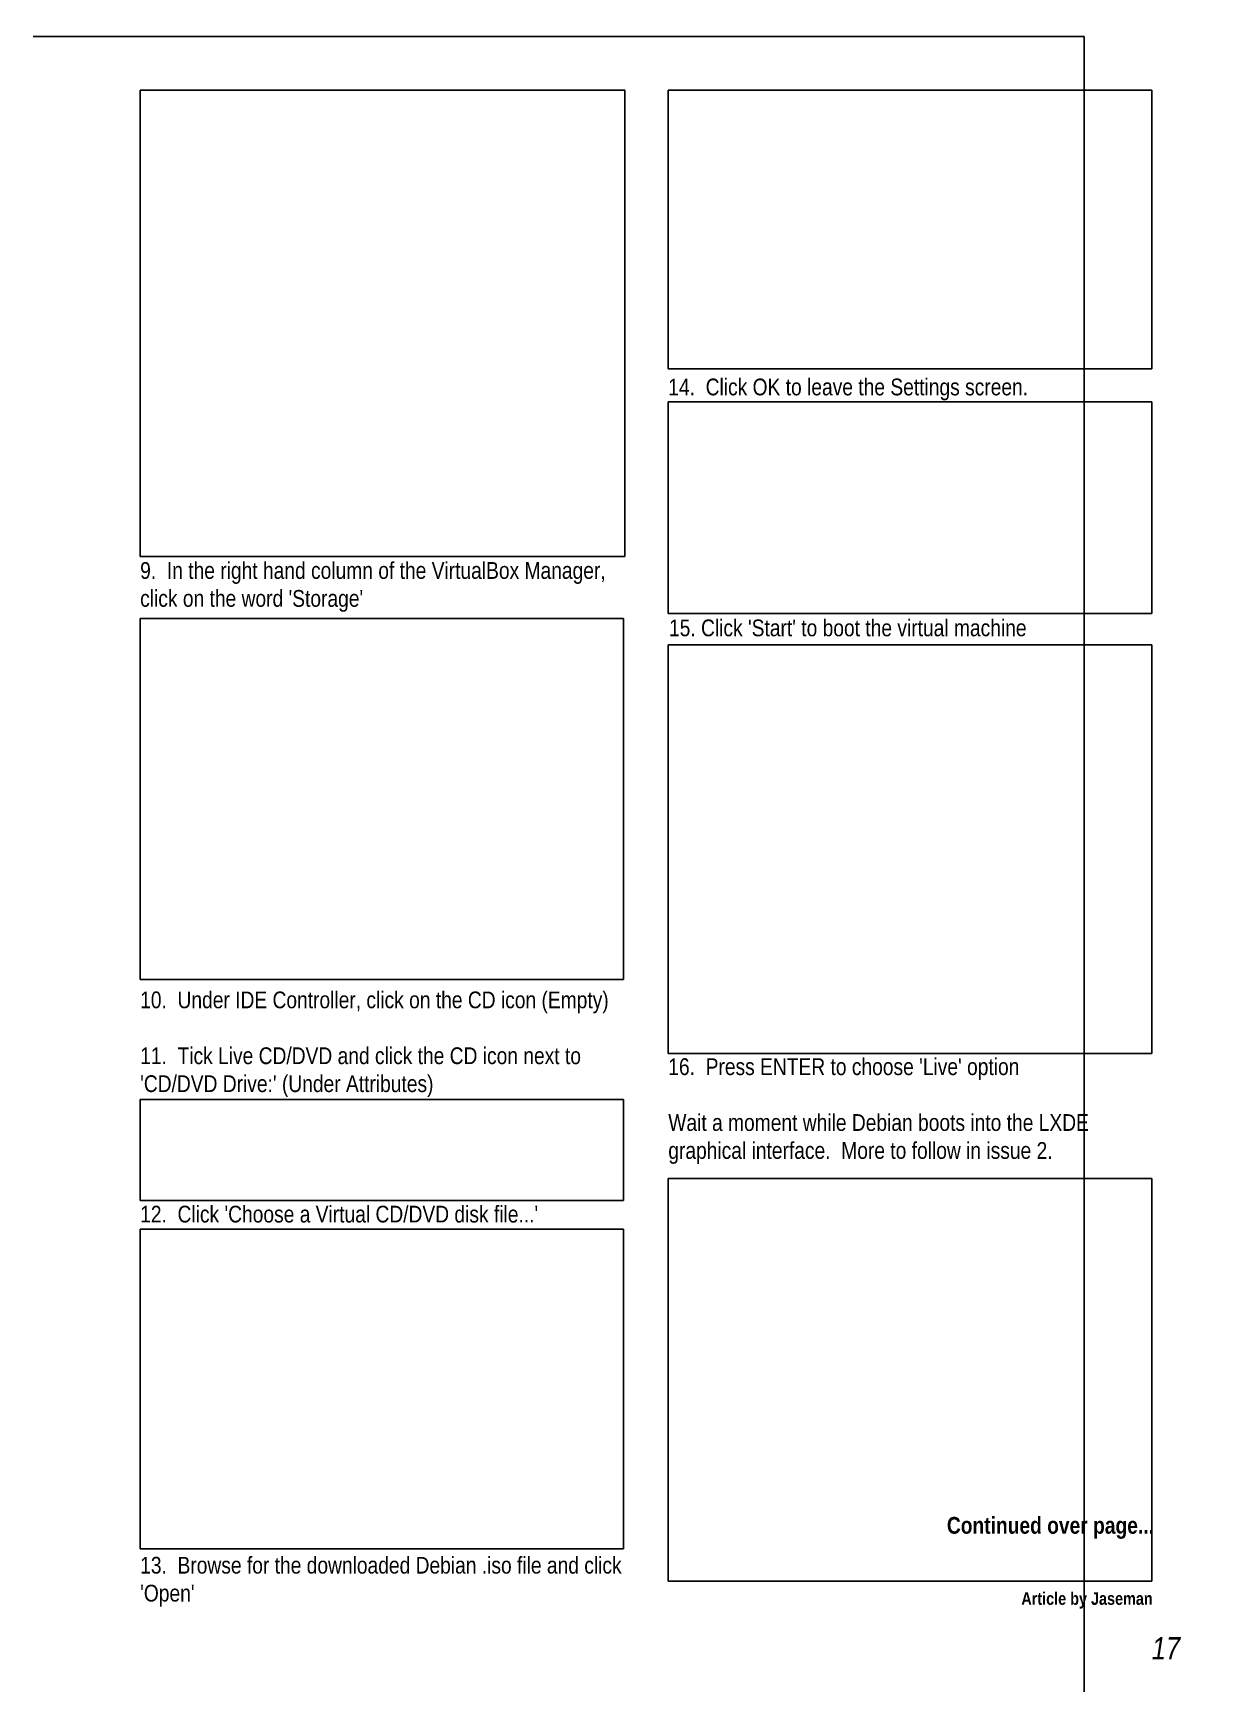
# Paper-space layout 'Page17' of a CAD drawing. Header units: millimetres. Extents: x 17 to 227, y -86 to 211.
# The model-space entities are those that its viewports show. They can reach past a viewport. Long polylines and large blocks are cut down to what shows.
import ezdxf

# ---------------------------------------------------------------- set-up
doc = ezdxf.new("R2010")
doc.units = ezdxf.units.MM
doc.layers.get('Defpoints').update_dxf_attribs({"color": 6})
doc.layers.add('Images', color=7, linetype='Continuous')
doc.layers.add('Text', color=7, linetype='Continuous')
doc.layers.get('Defpoints').off()
doc.styles.get("Standard").update_dxf_attribs({"font": 'arial.ttf'})
picture_1 = doc.add_image_def('image5.png', size_in_pixel=(725, 698))
picture_2 = doc.add_image_def('image6.png', size_in_pixel=(657, 491))
picture_3 = doc.add_image_def('image7.png', size_in_pixel=(516, 108))
picture_4 = doc.add_image_def('image8.png', size_in_pixel=(656, 434))
picture_5 = doc.add_image_def('image9.png', size_in_pixel=(657, 379))
picture_6 = doc.add_image_def('image10.png', size_in_pixel=(723, 317))
picture_7 = doc.add_image_def('image12.png', size_in_pixel=(663, 561))
picture_8 = doc.add_image_def('image13.png', size_in_pixel=(817, 681))
picture_9 = doc.add_image_def('image16.gif', size_in_pixel=(1529, 1352))

msp = doc.modelspace()

# ---------------------------------------------------------------- texts
at = {"layer": 'Text', "char_height": 3, "attachment_point": 1}
for s, insert in [('{\\fArial Narrow|b0|i0|c0|p34;14.  Click OK to leave the Settings screen.}', (599.08, -403.44)), ("{\\fArial Narrow|b0|i0|c0|p34;9.  In the right hand column of the VirtualBox Manager, click on the word 'Storage'\\H1.022x; }", (504.58, -436.3)), ("{\\fArial Narrow|b0|i0|c0|p34;15. Click 'Start' to boot the virtual machine}", (599.21, -446.58)), ("{\\fArial Narrow|b0|i0|c0|p34;10.  Under IDE Controller, click on the CD icon (Empty)\\P\\P11.  Tick Live CD/DVD and click the CD icon next to 'CD/DVD Drive:' (Under Attributes)}", (504.58, -513.19)), ("{\\fArial Narrow|b0|i0|c0|p34;16.  Press ENTER to choose 'Live' option\\P\\PWait a moment while Debian boots into the LXDE graphical interface.  More to follow in issue 2.}", (599.08, -525.15)), ("{\\fArial Narrow|b0|i0|c0|p34;12.  Click 'Choose a Virtual CD/DVD disk file...'}", (504.58, -551.55)), ('\\pi49.853;{\\fArial Narrow|b1|i0|c0|p34;Continued over page...}', (599.08, -607.28)), ("{\\fArial Narrow|b0|i0|c0|p34;13.  Browse for the downloaded Debian .iso file and click 'Open'\\H1.022x; }", (504.58, -614.42))]:
    msp.add_mtext_dynamic_manual_height_columns(s, width=86.5, gutter_width=12.5, heights=[0], dxfattribs=dict(at, insert=insert))
at = {"layer": 'Text', "color": 255, "attachment_point": 1}
for s, width, insert, char_height in [('\\pi63.177;{\\fArial Narrow|b1|i0|c0|p34;\\C256;Article by Jaseman}', 86.5, (599.08, -620.76), 2.25), ('{\\fArial Narrow|b0|i1|c0|p34;\\C43;17}', 9.7232, (685.58, -628.8), 4)]:
    msp.add_mtext_dynamic_manual_height_columns(s, width=width, gutter_width=12.5, heights=[0], dxfattribs=dict(at, insert=insert, char_height=char_height))

# ---------------------------------------------------------------- pictures from other files: only their frames are drawn
at = {"layer": 'Images'}
image = msp.add_image(picture_9, insert=(315.53, -658.74), size_in_units=(357.99, 316.55), dxfattribs=dict(at, brightness=99, contrast=7))
image.dxf.flags = 15
image = msp.add_image(picture_1, insert=(504.58, -435.31), size_in_units=(86.74, 83.51), dxfattribs=at)
image.dxf.flags = 7
image = msp.add_image(picture_5, insert=(599.08, -401.7), size_in_units=(86.5, 49.9), dxfattribs=at)
image.dxf.flags = 7
image = msp.add_image(picture_6, insert=(599.08, -445.53), size_in_units=(86.5, 37.93), dxfattribs=at)
image.dxf.flags = 7
image = msp.add_image(picture_2, insert=(504.58, -511.06), size_in_units=(86.5, 64.64), dxfattribs=at)
image.dxf.flags = 7
image = msp.add_image(picture_7, insert=(599.08, -524.3), size_in_units=(86.5, 73.19), dxfattribs=at)
image.dxf.flags = 7
image = msp.add_image(picture_3, insert=(504.58, -550.62), size_in_units=(86.5, 18.1), dxfattribs=at)
image.dxf.flags = 7
image = msp.add_image(picture_8, insert=(599.08, -618.77), size_in_units=(86.5, 72.1), dxfattribs=at)
image.dxf.flags = 7
image = msp.add_image(picture_4, insert=(504.58, -612.99), size_in_units=(86.5, 57.23), dxfattribs=at)
image.dxf.flags = 7

psp = doc.layouts.new('Page17')

# ---------------------------------------------------------------- viewports
at = {"layer": 'Defpoints'}
psp.add_viewport(center=(121.75, 62.01), size=(210, 297), view_center_point=(590.44, -490.09), view_height=297, dxfattribs=at)

doc.saveas('drawing.dxf')
